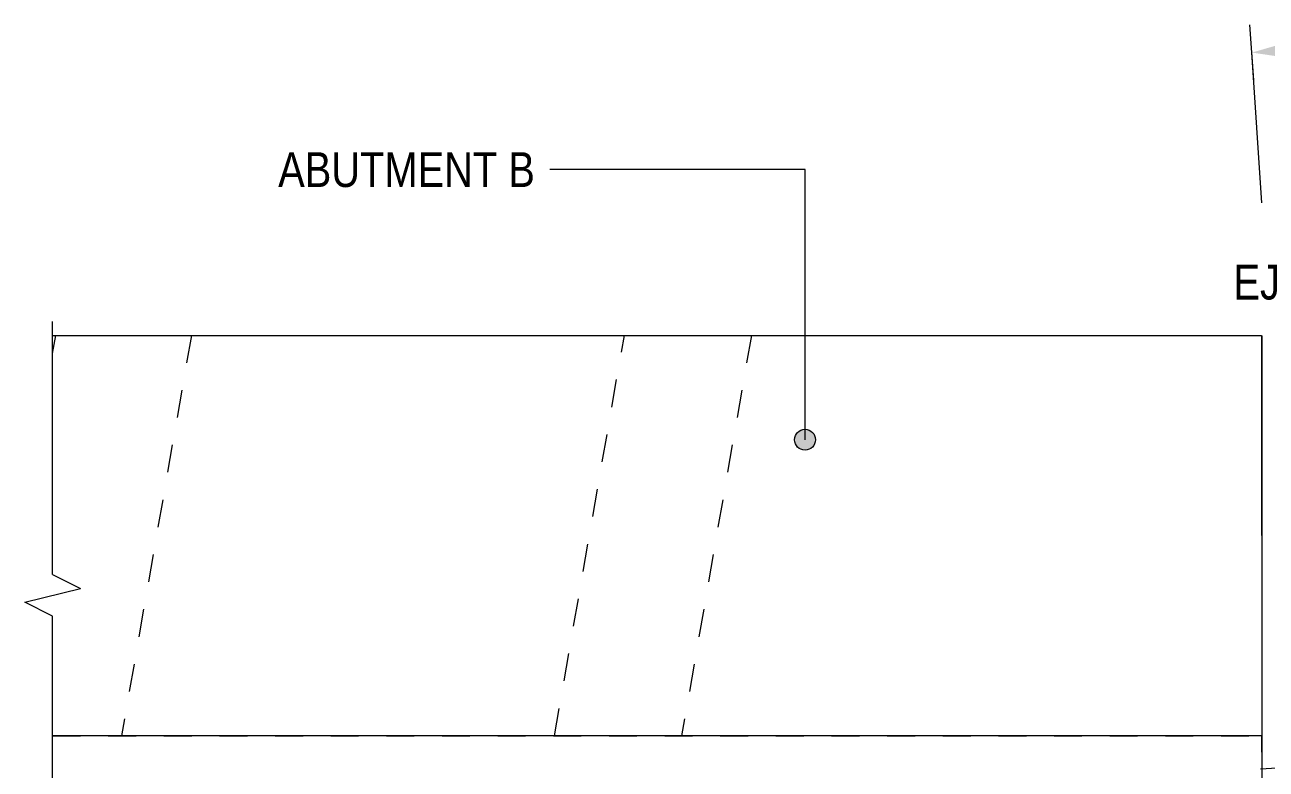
# Model space of a CAD drawing. Header units: metres. Extents: x 0 to 92, y 3 to 548.
# Drawn here: x 55.108 to 59.57, y 544.493 to 547.17 of the extents above; entities that cross this region are included whole.
import ezdxf

# ---------------------------------------------------------------- set-up
doc = ezdxf.new("R2010")
doc.units = ezdxf.units.M
doc.linetypes.add('JacobsDash', pattern=[0.0045, 0.003, -0.0015])
for name, color, linetype, lineweight in [('A-ANNO-NOTE', 7, 'Continuous', 9), ('A-DETL', 7, 'Continuous', 13), ('A-DETL-GENF', 7, 'Continuous', 9), ('A-FLOR', 7, 'Continuous', 50), ('G-ANNO-TEXT', 7, 'Continuous', 9), ('S-BEAM', 7, 'Continuous', 50), ('S-BEAM-HDLN', 7, 'JacobsDash', 18)]:
    doc.layers.add(name, color=color, linetype=linetype, lineweight=lineweight)
doc.styles.add('Arial Narrow_2', font='ARIALN.TTF', dxfattribs={"height": 0.125})

# ---------------------------------------------------------------- blocks, each defined once
blk = doc.blocks.new('BreakLine - BreakLine-7934069-DRG-2873186 - BARRIER TOP REINFORCEMENT PLAN _SE corner_')
at = {"layer": 'A-DETL-GENF', "color": 252, "lineweight": 13, "true_color": 0x888888}
for p, q in [((0, 0), (0.86, 0)), ((1.01, 0), (1.87, 0))]:
    blk.add_line(p, q, dxfattribs=at)
blk = doc.blocks.new('T2DExtentArrowReinf2 - Extent-8792633-DRG-2873186 - BARRIER TOP REINFORCEMENT PLAN _SE corner_')
at = {"layer": 'A-DETL-GENF'}
blk.add_line((9.8572, 0.5414), (9.8572, 0), dxfattribs=at)

msp = doc.modelspace()

# ---------------------------------------------------------------- hatches: boundary and pattern name
at = {"layer": 'A-ANNO-NOTE', "lineweight": 5}
msp.add_hatch(color=256, dxfattribs=at).paths.add_polyline_path([(59.6708, 547.0482), (59.6664, 547.113), (59.5189, 547.0706)])
at = {"layer": 'G-ANNO-TEXT'}
h = msp.add_hatch(color=256, dxfattribs=at)
edge = h.paths.add_edge_path()
edge.add_arc((57.9129, 545.6783), 0.0375, 0, 360)

# ---------------------------------------------------------------- linework, layer by layer
at = {"layer": 'A-ANNO-NOTE'}
msp.add_line((59.5256, 546.9709), (59.5123, 547.1704), dxfattribs=at)
at = {"layer": 'A-ANNO-NOTE', "color": 252, "lineweight": 13, "true_color": 0x888888}
for p, q in [((55.2084, 546.0536), (55.2084, 546.1036)), ((55.2084, 545.1936), (55.3084, 545.1436)), ((55.1084, 545.0936), (55.3084, 545.1436)), ((55.2084, 545.0436), (55.1084, 545.0936))]:
    msp.add_line(p, q, dxfattribs=at)
at = {"layer": 'A-DETL', "color": 9, "true_color": 0xc3c3c3}
msp.add_line((59.5547, 546.0522), (59.5547, 544.498), dxfattribs=at)
at = {"layer": 'A-DETL', "color": 8, "linetype": 'JacobsDash', "lineweight": 18, "true_color": 0x808080}
msp.add_line((55.2084, 544.6136), (59.5553, 544.6136), dxfattribs=at)
at = {"layer": 'A-DETL', "color": 8, "lineweight": 9, "true_color": 0x808080}
msp.add_line((59.5547, 544.498), (59.5547, 543.888), dxfattribs=at)
at = {"layer": 'A-FLOR', "lineweight": 13}
msp.add_line((68.5519, 545.0745), (59.5505, 544.4933), dxfattribs=at)
at = {"layer": 'G-ANNO-TEXT'}
for p, q in [((57.0544, 546.6496), (56.9951, 546.6496)), ((57.9129, 546.6496), (57.0544, 546.6496)), ((57.9129, 545.6783), (57.9129, 546.6496))]:
    msp.add_line(p, q, dxfattribs=at)
msp.add_circle((57.9129, 545.6783), 0.0375, dxfattribs=at)
at = {"layer": 'S-BEAM', "color": 9, "lineweight": 13, "true_color": 0xc0c0c0}
for p, q in [((55.2084, 546.0536), (59.5536, 546.0536)), ((59.5536, 546.0536), (59.5553, 544.6136)), ((59.5553, 544.6136), (55.2084, 544.6136)), ((59.5555, 544.4936), (59.5553, 544.6136))]:
    msp.add_line(p, q, dxfattribs=at)
at = {"layer": 'S-BEAM-HDLN', "color": 9, "lineweight": 13, "true_color": 0xc0c0c0}
for p, q in [((55.2084, 545.9883), (55.2198, 546.0536)), ((55.7071, 546.0536), (55.4562, 544.6136)), ((57.0125, 544.6136), (57.2634, 546.0536)), ((57.7202, 546.0536), (57.4693, 544.6136))]:
    msp.add_line(p, q, dxfattribs=at)

# ---------------------------------------------------------------- block references
at = {"layer": 'A-DETL-GENF', "rotation": 183.814109833316}
msp.add_blockref('T2DExtentArrowReinf2 - Extent-8792633-DRG-2873186 - BARRIER TOP REINFORCEMENT PLAN _SE corner_', (69.3543, 547.7263), dxfattribs=at)
at = {"layer": 'A-DETL-GENF', "color": 252, "true_color": 0x888888, "rotation": 90.00000000013358}
msp.add_blockref('BreakLine - BreakLine-7934069-DRG-2873186 - BARRIER TOP REINFORCEMENT PLAN _SE corner_', (55.2084, 544.1836), dxfattribs=at)

# ---------------------------------------------------------------- texts
at = {"layer": 'G-ANNO-TEXT', "insert": (56.0191, 546.7121), "char_height": 0.125, "attachment_point": 1, "style": 'Arial Narrow_2', "bg_fill": 3, "box_fill_scale": 1, "bg_fill_color": 256, "bg_fill_transparency": 0}
msp.add_mtext('ABUTMENT B', dxfattribs=at)

# ---------------------------------------------------------------- next in the draw order: texts
at = {"layer": 'G-ANNO-TEXT', "insert": (59.453, 546.3075), "char_height": 0.125, "attachment_point": 1, "style": 'Arial Narrow_2', "bg_fill": 3, "box_fill_scale": 1, "bg_fill_color": 256, "bg_fill_transparency": 0}
msp.add_mtext('EJ', dxfattribs=at)

doc.saveas('drawing.dxf')
